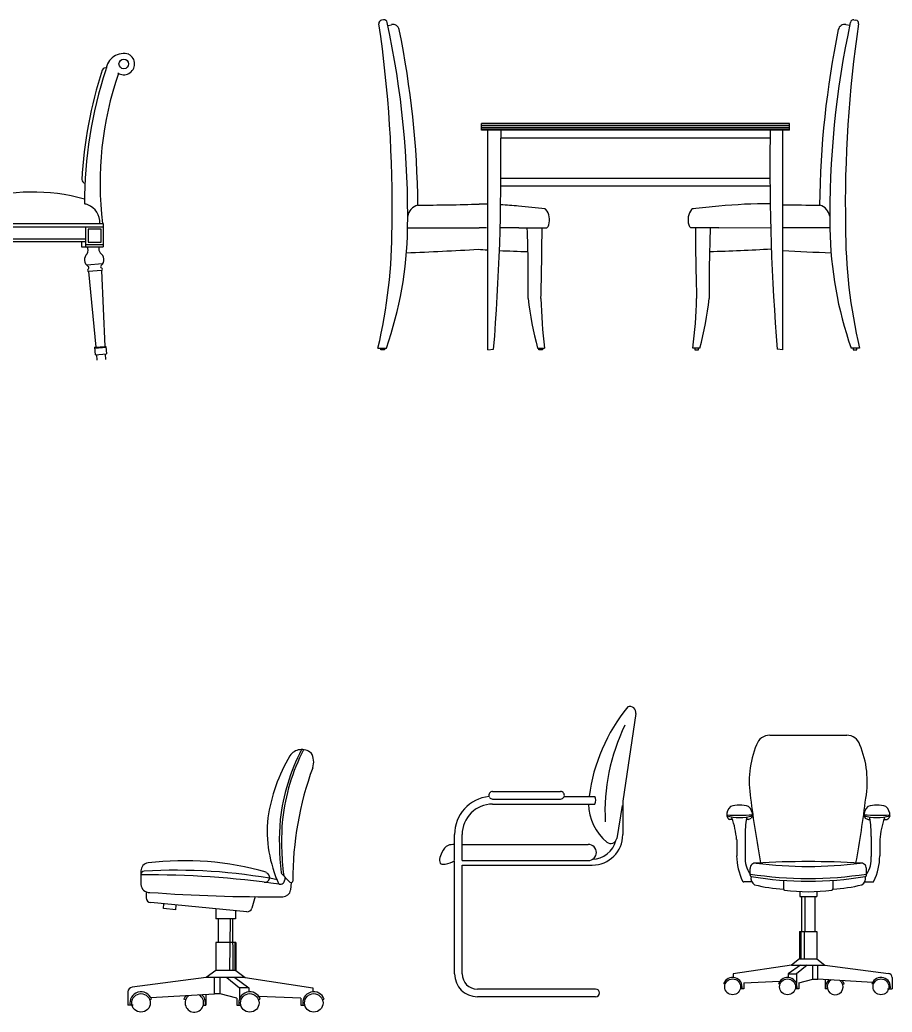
# Model space of a CAD drawing. Header units: inches. Extents: x 10 to 52.5, y 12.2 to 37.
# Drawn here: x 25.585 to 28.305, y 15.675 to 18.769 of the extents above; entities that cross this region are included whole.
import ezdxf

# ---------------------------------------------------------------- set-up
doc = ezdxf.new("R2010")
doc.units = ezdxf.units.IN
doc.header["$MEASUREMENT"] = 0
doc.layers.add('02', color=2, linetype='Continuous')
doc.layers.add('4', color=4, linetype='Continuous')

msp = doc.modelspace()

# ---------------------------------------------------------------- linework, layer by layer
at = {"layer": '02'}
for p, q in [((26.7187, 18.769), (26.7126, 18.768)), ((26.7324, 18.7516), (26.7437, 18.754)), ((28.172, 18.7516), (28.1607, 18.754)), ((28.1857, 18.769), (28.1919, 18.768)), ((27.0242, 18.4254), (27.0242, 18.4454)), ((27.9842, 18.4454), (27.0242, 18.4454)), ((27.9842, 18.4397), (27.0242, 18.4397)), ((27.9842, 18.4254), (27.9842, 18.4454)), ((27.9842, 18.4331), (27.0242, 18.4331)), ((27.9842, 18.4287), (27.0242, 18.4287)), ((27.9842, 18.4254), (27.0242, 18.4254)), ((27.0442, 17.7404), (27.0442, 18.4254)), ((27.0842, 18.4254), (27.0842, 18.4004)), ((27.9242, 18.4254), (27.9242, 18.4004)), ((27.9642, 17.7404), (27.9642, 18.4254)), ((27.9242, 18.4004), (27.0842, 18.4004)), ((27.9242, 18.2739), (27.0842, 18.2739)), ((27.9242, 18.2504), (27.0842, 18.2504)), ((25.3947, 18.1341), (25.8447, 18.1341)), ((25.8447, 18.1341), (25.8447, 18.0617)), ((25.3947, 18.1232), (25.8447, 18.1232)), ((25.7896, 18.1232), (25.7896, 18.0617)), ((26.7939, 18.1204), (27.0172, 18.1204)), ((27.0397, 18.1204), (27.0172, 18.1204)), ((27.1406, 18.1204), (27.0824, 18.1204)), ((27.1406, 18.1203), (27.2277, 18.1203)), ((27.7638, 18.1203), (27.6767, 18.1203)), ((27.7638, 18.1204), (27.926, 18.1214)), ((28.1105, 18.1204), (27.9642, 18.1204)), ((25.4464, 18.0781), (25.7896, 18.0781)), ((25.4509, 18.0863), (25.7896, 18.0863)), ((25.7771, 18.0781), (25.7771, 18.0617)), ((25.7896, 18.0689), (25.8447, 18.0689)), ((25.7771, 18.0617), (25.8447, 18.0617)), ((25.842, 18.0079), (25.7935, 18.0045)), ((25.8394, 17.9871), (25.7989, 17.9842)), ((25.7989, 17.9842), (25.821, 17.7485)), ((25.8394, 17.9871), (25.8498, 17.7506)), ((25.8177, 17.7483), (25.8531, 17.7508)), ((25.8177, 17.7483), (25.8193, 17.7248)), ((25.8179, 17.7457), (25.8533, 17.7482)), ((25.8531, 17.7508), (25.8547, 17.7273)), ((26.7013, 17.7458), (26.7276, 17.7458)), ((26.7101, 17.7406), (26.7101, 17.7458)), ((26.7215, 17.7406), (26.7101, 17.7406)), ((26.7215, 17.7458), (26.7215, 17.7406)), ((27.0442, 17.7404), (27.0621, 17.7419)), ((27.1993, 17.7456), (27.221, 17.7456)), ((27.2034, 17.7404), (27.2034, 17.7456)), ((27.2148, 17.7404), (27.2034, 17.7404)), ((27.2148, 17.7456), (27.2148, 17.7404)), ((27.7051, 17.7456), (27.6834, 17.7456)), ((27.6896, 17.7456), (27.6896, 17.7404)), ((27.6896, 17.7404), (27.701, 17.7404)), ((27.701, 17.7404), (27.701, 17.7456)), ((27.9642, 17.7404), (27.9463, 17.7419)), ((28.2031, 17.7458), (28.1768, 17.7458)), ((28.1829, 17.7458), (28.1829, 17.7406)), ((28.1829, 17.7406), (28.1943, 17.7406)), ((28.1943, 17.7406), (28.1943, 17.7458)), ((25.8193, 17.7248), (25.8547, 17.7273)), ((25.8233, 17.725), (25.8249, 17.7084)), ((25.8508, 17.727), (25.8515, 17.7102)), ((27.9229, 16.5387), (28.1632, 16.5387)), ((27.0589, 16.3396), (27.2707, 16.3396)), ((27.0589, 16.324), (27.3778, 16.324)), ((27.4625, 16.3199), (27.4458, 16.217)), ((27.7888, 16.287), (27.7921, 16.2804)), ((27.807, 16.2761), (27.7979, 16.2761)), ((27.8557, 16.2761), (27.8502, 16.2761)), ((27.8691, 16.2873), (27.8654, 16.2804)), ((28.217, 16.2873), (28.2208, 16.2804)), ((28.2304, 16.2761), (28.2359, 16.2761)), ((28.2791, 16.2761), (28.2882, 16.2761)), ((28.2974, 16.287), (28.294, 16.2804)), ((26.9639, 16.1478), (26.9639, 16.229)), ((27.82, 16.2131), (27.82, 16.1627)), ((27.8468, 16.223), (27.8468, 16.1603)), ((28.2393, 16.223), (28.2393, 16.1603)), ((28.2662, 16.2131), (28.2662, 16.1627)), ((26.9402, 16.1498), (26.9402, 16.1969)), ((26.9639, 16.1983), (27.3572, 16.1983)), ((26.9639, 16.1478), (27.3572, 16.1478)), ((27.8616, 16.1024), (27.8616, 16.1231)), ((28.2246, 16.1024), (28.2246, 16.1231)), ((27.8671, 16.0812), (27.8423, 16.0812)), ((27.9658, 16.087), (27.9658, 16.0598)), ((28.1203, 16.087), (28.1203, 16.0598)), ((28.219, 16.0812), (28.2438, 16.0812)), ((28.0165, 16.0514), (28.0165, 16.036)), ((28.0165, 16.036), (28.0696, 16.036)), ((28.0225, 16.036), (28.0225, 15.9267)), ((28.0326, 16.036), (28.0326, 15.9267)), ((28.0635, 16.036), (28.0635, 15.9267)), ((28.0696, 16.0514), (28.0696, 16.036)), ((28.016, 15.9267), (28.016, 15.8412)), ((28.016, 15.9267), (28.07, 15.9267)), ((28.0199, 15.9267), (28.0199, 15.8412)), ((28.0302, 15.9267), (28.0302, 15.8412)), ((28.07, 15.9267), (28.07, 15.8412)), ((28.016, 15.8412), (27.991, 15.822)), ((28.016, 15.8412), (28.07, 15.8412)), ((28.07, 15.8412), (28.095, 15.822)), ((27.991, 15.822), (27.8095, 15.7946)), ((28.0187, 15.822), (27.9808, 15.7946)), ((27.991, 15.822), (28.095, 15.822)), ((28.0397, 15.822), (28.0061, 15.7946)), ((28.0577, 15.7782), (28.0577, 15.822)), ((28.0731, 15.7782), (28.0731, 15.822)), ((28.095, 15.822), (28.2936, 15.796)), ((27.8095, 15.7946), (27.8095, 15.7836)), ((27.9808, 15.7946), (27.9808, 15.7836)), ((27.9808, 15.7946), (28.0061, 15.7946)), ((28.0061, 15.7946), (28.0061, 15.765)), ((28.3048, 15.7833), (28.3048, 15.7477)), ((27.7839, 15.7622), (27.7794, 15.7637)), ((27.8422, 15.7477), (27.8318, 15.7477)), ((27.8422, 15.7664), (27.9547, 15.7716)), ((27.8422, 15.7664), (27.8422, 15.7477)), ((27.9551, 15.7622), (27.9506, 15.7637)), ((28.0135, 15.7477), (28.0031, 15.7477)), ((28.0135, 15.7664), (28.0577, 15.7782)), ((28.0135, 15.7664), (28.0135, 15.7477)), ((28.0577, 15.7782), (28.0731, 15.7782)), ((28.2438, 15.7681), (28.0731, 15.7782)), ((28.0963, 15.7768), (28.0963, 15.7477)), ((28.1029, 15.7477), (28.0963, 15.7477)), ((28.1504, 15.7622), (28.1549, 15.7637)), ((28.2464, 15.7622), (28.2419, 15.7637)), ((28.2906, 15.7477), (28.3048, 15.7477))]:
    msp.add_line(p, q, dxfattribs=at)
msp.add_lwpolyline([(25.7972, 18.1162), (25.7972, 18.0759), (25.8377, 18.0759), (25.8377, 18.1162)], close=True, dxfattribs=at)
for centre, radius in [((25.9087, 18.6317), 0.015), ((27.8073, 15.7541), 0.0248), ((27.9786, 15.7541), 0.0248), ((28.2699, 15.7541), 0.0248)]:
    msp.add_circle(centre, radius, dxfattribs=at)
for centre, radius, start, end in [((26.714, 18.7581), 0.01, 98.5638, 188.4155), ((22.8926, 18.1928), 3.8531, 359.0071, 8.4155), ((26.7202, 18.7591), 0.01, 12.1698, 98.5638), ((23.9404, 18.1596), 2.8538, 359.1689, 12.1698), ((26.7479, 18.7345), 0.02, 11.5729, 102.1698), ((30.964, 18.1596), 2.8538, 167.8302, 180.8311), ((28.1565, 18.7345), 0.02, 77.8302, 168.4271), ((32.0118, 18.1928), 3.8531, 171.5845, 180.9929), ((28.1842, 18.7591), 0.01, 81.4362, 167.8302), ((28.1904, 18.7581), 0.01, 351.5845, 81.4362), ((23.9404, 18.1596), 2.8858, 0.6321, 11.5729), ((30.964, 18.1596), 2.8858, 168.4271, 179.3679), ((25.9086, 18.6076), 0.0563, 73.3592, 173.769), ((25.9087, 18.6317), 0.0338, 236.5015, 61.7861), ((27.0894, 18.2016), 1.3135, 161.7804, 176.983), ((27.0999, 18.2016), 1.3135, 161.7179, 180.2629), ((26.8698, 18.2617), 1.0351, 160.7983, 187.085), ((25.8529, 18.6078), 0.0121, 69.9413, 158.0561), ((20.0905, 18.3054), 6.9943, 355.37914, 0.77823), ((34.9179, 18.3054), 6.9943, 179.22177, 184.62086), ((25.7889, 18.2714), 0.0113, 183.1581, 263.4423), ((25.6246, 17.6255), 0.6066, 74.5315, 107.0403), ((25.6246, 17.6109), 0.6066, 73.5351, 74.5329), ((25.7739, 18.1365), 0.0606, 357.72, 68.0502), ((26.7945, 25.7669), 7.5756, 270.23353, 271.68522), ((27.0169, 17.0726), 1.1221, 88.7384, 89.9808), ((27.0169, 17.0726), 1.1221, 83.7112, 86.5727), ((27.9064, 16.844), 1.3513, 89.2366, 96.0228), ((28.11, 25.7669), 7.5756, 268.89743, 269.76647), ((26.8459, 18.1457), 0.053, 142.1805, 167.4452), ((26.8382, 18.1469), 0.0464, 106.1149, 137.5131), ((26.9718, 16.1008), 2.0938, 83.1281, 85.3974), ((27.2192, 18.1701), 0.01, 54.2533, 90), ((27.1832, 18.1457), 0.053, 342.9475, 37.8195), ((27.7212, 18.1457), 0.053, 142.1805, 197.0525), ((27.6852, 18.1701), 0.01, 90, 125.7467), ((27.9327, 16.1008), 2.0938, 94.6026, 96.8719), ((28.0662, 18.1469), 0.0464, 42.4869, 73.8851), ((28.0585, 18.1457), 0.053, 12.5548, 37.8195), ((27.2187, 18.1328), 0.0153, 305.7655, 350.2234), ((27.6857, 18.1328), 0.0153, 189.7766, 234.2345), ((25.0954, 18.1233), 1.6497, 346.7706, 0.0932), ((25.605, 18.1375), 1.189, 340.7653, 359.0697), ((23.1041, 17.9538), 4.0661, 359.2426, 2.3464), ((17.8722, 18.1633), 9.341, 358.38662, 359.73649), ((37.0322, 18.1633), 9.341, 180.26351, 181.61338), ((31.8003, 17.9538), 4.0661, 177.6536, 180.7574), ((29.2994, 18.1375), 1.189, 180.9303, 199.2347), ((29.809, 18.1233), 1.6497, 179.9068, 193.2294), ((25.8107, 18.0211), 0.0247, 131.4818, 238.0451), ((25.7759, 18.0505), 0.0214, 329.3695, 31.2502), ((25.8519, 18.0559), 0.0214, 166.7701, 218.7208), ((25.8221, 18.0216), 0.0247, 311.4818, 58.0451), ((26.3577, 29.4194), 11.3847, 272.17727, 273.30628), ((27.229, 21.1613), 3.1151, 266.0471, 266.5603), ((27.229, 21.1613), 3.1151, 267.239, 268.8961), ((27.6047, 23.3904), 5.3452, 271.4011, 273.4682), ((28.5467, 29.4194), 11.3847, 267.06717, 267.82273), ((25.8008, 17.9889), 0.00503, 121.3643, 248.0043), ((25.7963, 17.9966), 0.00388, 298.4426, 69.6478), ((25.8403, 17.9997), 0.00388, 118.4426, 249.6478), ((25.8369, 17.9914), 0.00503, 300.086, 66.7261), ((28.1645, 18.0094), 1.0006, 186.2741, 195.2879), ((28.6822, 17.932), 1.473, 181.2345, 187.2697), ((26.2223, 17.932), 1.473, 352.7303, 358.7655), ((26.7399, 18.0094), 1.0006, 344.7121, 353.7259), ((27.9229, 16.4958), 0.0429, 90, 162.5104), ((28.1632, 16.4958), 0.0429, 17.4896, 90), ((28.1573, 16.3938), 0.2983, 157.3399, 189.8759), ((27.9289, 16.3938), 0.2983, 350.1241, 22.6601), ((27.0589, 16.3515), 0.0119, 214.9845, 270), ((27.2707, 16.3515), 0.0119, 270, 329.1213), ((27.3549, 16.3359), 0.0258, 332.5611, 27.4389), ((31.4255, 16.7829), 3.5892, 187.0472, 190.304), ((24.6606, 16.7829), 3.5892, 349.696, 352.9528), ((27.0589, 16.229), 0.095, 90, 180), ((27.5134, 16.3254), 0.1553, 180.4895, 230.6294), ((27.8224, 16.2901), 0.0338, 129.7869, 185.3519), ((27.8289, 16.2285), 0.092, 72.1859, 107.8141), ((27.8354, 16.2901), 0.0339, 355.2535, 50.1639), ((28.2507, 16.2901), 0.0339, 129.8361, 184.7465), ((28.2572, 16.2285), 0.092, 72.1859, 107.8141), ((28.2637, 16.2901), 0.0338, 354.6481, 50.2131), ((27.8267, 16.8416), 0.5525, 266.0592, 274.4031), ((27.8283, 16.4433), 0.1612, 255.7962, 284.6661), ((27.7997, 16.2845), 0.00854, 208.528, 258.5903), ((27.5379, 16.1879), 0.2831, 5.1009, 19.2683), ((28.1007, 16.2333), 0.2541, 169.0978, 182.3101), ((27.8517, 16.2981), 0.0223, 280.1602, 307.6102), ((28.2594, 16.8416), 0.5525, 265.5969, 273.9408), ((28.2578, 16.4433), 0.1612, 255.3339, 284.2038), ((28.2344, 16.2981), 0.0223, 232.3898, 259.8398), ((27.9854, 16.2333), 0.2541, 357.6899, 10.9022), ((28.5482, 16.1879), 0.2831, 160.7317, 174.8991), ((28.2865, 16.2845), 0.00854, 281.4097, 331.472), ((27.427, 16.22), 0.019, 230.6294, 350.7802), ((27.3572, 16.173), 0.0252, 270, 90), ((27.3696, 16.2286), 0.076, 270, 346.269), ((28.0037, 16.1639), 0.1838, 180.3737, 205.8747), ((27.9254, 16.1523), 0.0789, 174.1808, 216.1066), ((28.1608, 16.1523), 0.0789, 323.8934, 5.8192), ((28.0824, 16.1639), 0.1838, 334.1253, 359.6263), ((27.8787, 16.1231), 0.0172, 82.8978, 180), ((28.0431, 13.1186), 3.0259, 86.9273, 93.0727), ((28.0431, 17.4002), 1.2705, 262.6654, 277.3346), ((28.2074, 16.1231), 0.0172, 0, 97.1022), ((28.0431, 17.2958), 1.2038, 261.329, 278.671), ((27.8659, 16.1024), 0.00429, 180, 259.1958), ((27.8872, 16.0927), 0.0232, 166.0267, 240.9317), ((28.0431, 17.161), 1.0776, 260.4921, 279.5079), ((28.1989, 16.0927), 0.0232, 299.0683, 13.9733), ((28.2203, 16.1024), 0.00429, 280.8042, 0), ((27.8423, 16.0855), 0.00429, 204.5319, 270), ((27.9984, 16.5613), 0.5039, 255.9388, 266.2656), ((27.9701, 16.0598), 0.00429, 180, 262.7004), ((28.116, 16.0598), 0.00429, 277.2996, 0), ((28.0877, 16.5613), 0.5039, 273.7344, 284.0612), ((28.2438, 16.0855), 0.00429, 270, 335.4681), ((28.0431, 16.6294), 0.5786, 262.7004, 277.2996), ((27.8073, 15.7541), 0.0296, 347.5702, 160.9907), ((27.9786, 15.7541), 0.0296, 347.5702, 160.9907), ((28.2699, 15.7541), 0.0296, 347.5702, 160.9907), ((28.2919, 15.7833), 0.0129, 0, 82.7336), ((28.1269, 15.7541), 0.0296, 131.6753, 192.4298), ((28.1269, 15.7541), 0.0248, 119.2804, 53.9677), ((28.1269, 15.7541), 0.0296, 19.0093, 41.5729)]:
    msp.add_arc(centre, radius, start, end, dxfattribs=at)
at = {"layer": '4'}
for p, q in [((27.5057, 16.606), (27.4646, 16.3333)), ((27.0589, 16.3634), (27.2707, 16.3634)), ((27.2819, 16.3478), (27.3778, 16.3478)), ((27.4646, 16.3333), (27.4646, 16.2286)), ((26.9402, 16.1983), (26.9402, 16.229)), ((26.9402, 15.7945), (26.9402, 16.1478)), ((26.9639, 16.1336), (27.3696, 16.1336)), ((26.9639, 15.7945), (26.9639, 16.1336)), ((25.9623, 16.1155), (25.9623, 16.0736)), ((26.3635, 16.0974), (26.3635, 16.0953)), ((26.4009, 16.108), (26.4268, 16.0806)), ((26.4112, 16.0971), (26.4107, 16.088)), ((26.4303, 16.079), (26.429, 16.0561)), ((25.9785, 16.0502), (25.9785, 16.0319)), ((26.3185, 16.0361), (26.308, 15.9991)), ((26.2922, 15.9882), (25.9926, 16.0169)), ((26.0324, 15.998), (26.0338, 16.013)), ((26.0709, 15.9943), (26.0324, 15.998)), ((26.0709, 15.9943), (26.0724, 16.0093)), ((26.1956, 15.9975), (26.1956, 15.9659)), ((26.2575, 15.9659), (26.1956, 15.9659)), ((26.2027, 15.9659), (26.2027, 15.8925)), ((26.2408, 15.9659), (26.2384, 15.8056)), ((26.2472, 15.9659), (26.2483, 15.8056)), ((26.2575, 15.9915), (26.2575, 15.9659)), ((26.258, 15.8925), (26.1952, 15.8925)), ((26.1952, 15.8925), (26.1952, 15.8056)), ((26.2547, 15.8925), (26.2547, 15.8056)), ((26.258, 15.8925), (26.258, 15.8056)), ((26.166, 15.7832), (25.9347, 15.753)), ((26.1952, 15.8056), (26.166, 15.7832)), ((26.2872, 15.7832), (26.166, 15.7832)), ((26.1915, 15.7322), (26.1915, 15.7832)), ((26.258, 15.8056), (26.1952, 15.8056)), ((26.2095, 15.7322), (26.2095, 15.7832)), ((26.2305, 15.7832), (26.2696, 15.7513)), ((26.255, 15.7832), (26.2991, 15.7513)), ((26.258, 15.8056), (26.2872, 15.7832)), ((26.2872, 15.7832), (26.4986, 15.7513)), ((26.2991, 15.7513), (26.2696, 15.7513)), ((26.2696, 15.7513), (26.2696, 15.7168)), ((26.2991, 15.7513), (26.2991, 15.7385)), ((26.4986, 15.7513), (26.4986, 15.7385)), ((25.9216, 15.7381), (25.9216, 15.6967)), ((25.9926, 15.7205), (26.1915, 15.7322)), ((26.1645, 15.7306), (26.1645, 15.6967)), ((26.2095, 15.7322), (26.1915, 15.7322)), ((26.261, 15.7184), (26.2095, 15.7322)), ((26.261, 15.7184), (26.261, 15.6967)), ((26.4605, 15.7184), (26.3294, 15.7245)), ((26.4605, 15.7184), (26.4605, 15.6967)), ((27.3802, 15.747), (27.0114, 15.747)), ((27.3802, 15.7233), (27.0114, 15.7233)), ((25.9382, 15.6967), (25.9216, 15.6967)), ((25.9897, 15.7136), (25.9949, 15.7154)), ((26.1016, 15.7136), (26.0963, 15.7154)), ((26.1568, 15.6967), (26.1645, 15.6967)), ((26.261, 15.6967), (26.2731, 15.6967)), ((26.329, 15.7136), (26.3342, 15.7154)), ((26.4605, 15.6967), (26.4726, 15.6967)), ((26.5285, 15.7136), (26.5337, 15.7154))]:
    msp.add_line(p, q, dxfattribs=at)
for centre in [(25.9623, 15.7041), (26.3016, 15.7041), (26.5011, 15.7041)]:
    msp.add_circle(centre, 0.0289, dxfattribs=at)
for centre, radius, start, end in [((27.907, 16.2772), 0.5517, 140.688, 172.6525), ((27.4869, 16.609), 0.019, 350.7802, 110.931), ((28.0256, 16.3001), 0.6164, 154.0737, 182.9399), ((27.0278, 16.2036), 0.6354, 152.8102, 173.4442), ((27.0347, 16.2036), 0.6354, 152.846, 173.4442), ((26.4636, 16.4494), 0.0446, 49.6124, 146.0764), ((26.886, 16.2028), 0.5336, 149.4161, 171.5994), ((26.4503, 16.4552), 0.0508, 339.3206, 33.7275), ((27.4617, 16.0851), 1.0262, 159.9312, 180.0572), ((27.0589, 16.229), 0.1187, 95.3622, 180), ((27.0589, 16.3515), 0.0119, 90, 200.8495), ((27.2707, 16.3515), 0.0119, 341.811, 90), ((26.7488, 16.2397), 0.3928, 174.0016, 204.9251), ((27.223, 16.2088), 0.8293, 175.3424, 186.772), ((27.2635, 16.2075), 0.8628, 175.4338, 187.0706), ((27.3696, 16.2286), 0.095, 270, 0), ((25.9873, 16.1155), 0.025, 97.1237, 180), ((26.0986, 15.2247), 0.9227, 74.0213, 97.1237), ((25.9723, 16.1047), 0.01, 93.3357, 180), ((25.9911, 13.3002), 2.8028, 81.7432, 90.588), ((26.0713, 14.4065), 1.7111, 79.3227, 93.3357), ((26.3485, 16.0953), 0.015, 262.7121, 74.0155), ((26.3957, 16.0888), 0.015, 261.7432, 356.9856), ((26.4045, 16.1114), 0.005, 184.4009, 223.4698), ((25.9873, 16.0736), 0.025, 180, 275.3625), ((26.4305, 16.084), 0.005, 223.4698, 0.0679), ((25.9935, 16.0319), 0.015, 180, 266.7466), ((26.3595, 21.0417), 5.0067, 265.7636, 270.5165), ((26.4044, 16.0602), 0.025, 270.5165, 350.401), ((26.2936, 16.0031), 0.015, 264.5315, 344.1982), ((27.0114, 15.7945), 0.0713, 180, 270), ((27.0114, 15.7945), 0.0475, 180, 270), ((25.9366, 15.7381), 0.015, 97.2664, 180), ((25.9623, 15.7041), 0.0345, 19.0093, 192.4298), ((26.1289, 15.7041), 0.0345, 138.4271, 160.9907), ((26.1289, 15.7041), 0.0289, 126.0323, 60.7196), ((26.1289, 15.7041), 0.0345, 347.5702, 48.3247), ((26.3016, 15.7041), 0.0345, 19.0093, 192.4298), ((26.5011, 15.7041), 0.0345, 19.0093, 192.4298), ((27.3802, 15.7352), 0.0119, 270, 90)]:
    msp.add_arc(centre, radius, start, end, dxfattribs=at)
msp.add_open_spline([(26.9402, 16.1983), (26.9331, 16.1978), (26.9156, 16.1966), (26.898, 16.1747), (26.888, 16.1364), (26.9184, 16.1362), (26.9311, 16.143), (26.9402, 16.1478)], degree=3, knots=[0, 0, 0, 0, 21.457966, 52.972313, 89.460084, 102.508469, 135.658464, 135.658464, 135.658464, 135.658464], dxfattribs=at)

doc.saveas('drawing.dxf')
